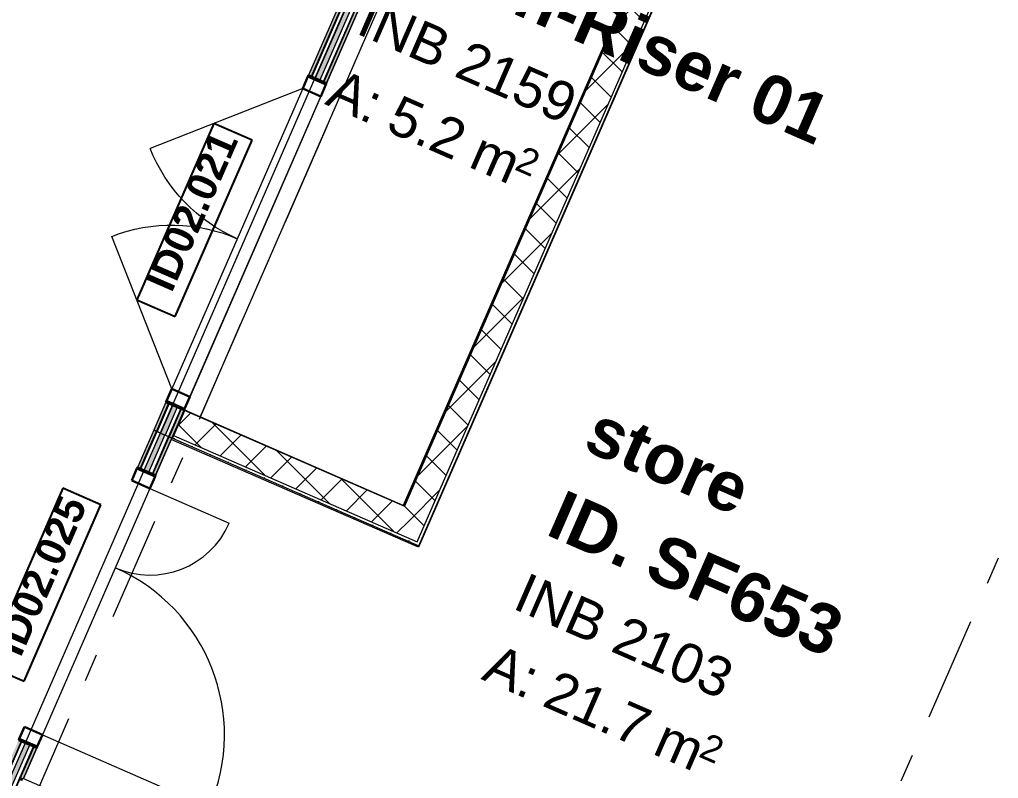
# Model space of a CAD drawing. Header units: millimetres. Extents: x -37281 to 954596, y -59787 to 956680.
# Drawn here: x 859910 to 864880, y -26888 to -23037 of the extents above; entities that cross this region are included whole.
import ezdxf
from ezdxf.enums import TextEntityAlignment as Align

# ---------------------------------------------------------------- set-up
doc = ezdxf.new("R2010")
doc.units = ezdxf.units.MM
doc.header["$MEASUREMENT"] = 0
doc.linetypes.add('Double Dashed', pattern=[1093.611073, 529.166651, -211.666656, 141.111112, -211.666656])
for name, color, linetype in [('A-25-M_Wall_Int', 7, 'Continuous'), ('New_A-05-M_Gross_Int_Circulation', 7, 'Continuous'), ('New_A-05-M_Gross_Int_Plant', 7, 'Continuous'), ('New_A-15-MG_Structural_Grid_Phase_2', 7, 'Continuous'), ('New_A-20-M_Floor_Slab', 7, 'Continuous'), ('New_A-25-M_Wall_Int', 7, 'Continuous'), ('New_A-35-M_FFE-Zone', 7, 'Continuous'), ('New_ArchiCAD Door Markers', 7, 'Continuous'), ('New_ArchiCAD Doors', 7, 'Continuous')]:
    doc.layers.add(name, color=color, linetype=linetype)
for name, color, linetype, lineweight in [('A-25-M_Wall_Int_Pen_No__1', 7, 'Continuous', 13), ('New_A-20-M_Floor_Slab_Pen_No__89', 8, 'Continuous', 20), ('New_A-25-M_Wall_Int_Pen_No__1', 7, 'Continuous', 13), ('New_ArchiCAD Door Markers_Pen_No__1', 7, 'Continuous', 13), ('New_ArchiCAD Door Markers_Pen_No__5', 7, 'Continuous', 25), ('New_ArchiCAD Doors_Pen_No__1', 7, 'Continuous', 13), ('New_ArchiCAD Zone Stamps_Pen_No__9', 7, 'Continuous', 13)]:
    doc.layers.add(name, color=color, linetype=linetype, lineweight=lineweight)
for name, color, linetype, lineweight, true_color in [('A-25-M_Wall_Int_Pen_No__107', 7, 'Continuous', 15, 0xa6a6a6), ('New_A-05-M_Gross_Int_Circulation_Pen_No__74', 7, 'Continuous', 20, 0x606060), ('New_A-05-M_Gross_Int_Plant_Pen_No__74', 7, 'Continuous', 20, 0x606060), ('New_A-15-MG_Structural_Grid_Phase_2_Pen_No__222', 7, 'Continuous', 13, 0x65af33), ('New_A-25-M_Wall_Int_Pen_No__107', 7, 'Continuous', 15, 0xa6a6a6), ('New_A-35-M_FFE-Zone_Pen_No__74', 7, 'Continuous', 20, 0x606060), ('New_ArchiCAD Doors_Pen_No__43', 7, 'Continuous', 30, 0x444444), ('New_ArchiCAD Doors_Pen_No__63', 7, 'Continuous', 20, 0x606060)]:
    doc.layers.add(name, color=color, linetype=linetype, lineweight=lineweight, true_color=true_color)
doc.styles.add('GENERATED_STYLE_1', font='')
doc.styles.add('GENERATED_STYLE_2', font='')
doc.styles.add('GENERATED_STYLE_3', font='')
doc.styles.add('GENERATED_STYLE_4', font='')
doc.styles.get('GENERATED_STYLE_1').set_extended_font_data('Swis721 BT', bold=True)
doc.styles.get('GENERATED_STYLE_2').set_extended_font_data('Arial', bold=True)
doc.styles.get('GENERATED_STYLE_3').set_extended_font_data('Arial')
doc.styles.get('GENERATED_STYLE_4').set_extended_font_data('Swis721 BT')
pattern_1 = [(45, (864302.5, 0), (-91.9239, 91.9239), []), (135, (864302.5, 0), (91.9239, 91.9239), [])]

# ---------------------------------------------------------------- blocks, each defined once
blk = doc.blocks.new('store_INB 2103_71_2', base_point=(863110.7, -26291.2))
at = {"layer": 'New_A-35-M_FFE-Zone_Pen_No__74', "linetype": 'Continuous'}
for p, q in [((863574, -21954.6), (861934.5, -25714.4)), ((860679.6, -25167.2), (859929.1, -26888.3)), ((861934.5, -25714.4), (860679.6, -25167.2)), ((859929.1, -26888.3), (864120.6, -28716))]:
    blk.add_line(p, q, dxfattribs=at)
at = {"layer": 'New_ArchiCAD Zone Stamps_Pen_No__9'}
for tag, height, style, p in [('ROOM_NAME', 250, 'GENERATED_STYLE_2', (862862.6, -24986.5)), ('zoneNameLine2', 250, 'GENERATED_STYLE_2', (862674.2, -25418.7)), ('ROOM_NUMBER', 200, 'GENERATED_STYLE_3', (862485.8, -25839.4)), ('measuredAreaCode', 200, 'GENERATED_STYLE_3', (862328.7, -26199.5)), ('DUMMY_649', 200, 'GENERATED_STYLE_3', (862636.1, -26333.5)), ('DUMMY_650', 200, 'GENERATED_STYLE_3', (863125.5, -26546.9)), ('DUMMY_651', 133.3, 'GENERATED_STYLE_3', (863404.8, -26653.5))]:
    blk.add_attdef(tag, text='', height=height, rotation=336.4404, dxfattribs=dict(at, style=style)).set_placement(p, align=Align.TOP_LEFT)
blk = doc.blocks.new('Corridor 03-Second_INB 2158_75_2', base_point=(864356.6, -14767.2))
at = {"layer": 'New_A-05-M_Gross_Int_Circulation_Pen_No__74', "linetype": 'Continuous'}
blk.add_line((859702, -27249.5), (870497.9, -2490.9), dxfattribs=at)
at = {"layer": 'New_ArchiCAD Zone Stamps_Pen_No__9'}
for tag, height, style, p in [('zoneNameLine2', 250, 'GENERATED_STYLE_2', (863095.7, -16020.4)), ('ROOM_NAME', 250, 'GENERATED_STYLE_2', (862663.6, -15832)), ('DUMMY_650', 200, 'GENERATED_STYLE_3', (864235.4, -15557.7)), ('measuredAreaCode', 200, 'GENERATED_STYLE_3', (863888, -16354.4)), ('ROOM_NUMBER', 200, 'GENERATED_STYLE_3', (863527.9, -16197.4)), ('DUMMY_651', 133.3, 'GENERATED_STYLE_3', (864357.2, -15263.2)), ('DUMMY_649', 200, 'GENERATED_STYLE_3', (864022, -16047))]:
    blk.add_attdef(tag, text='', height=height, rotation=66.4404, dxfattribs=dict(at, style=style)).set_placement(p, align=Align.TOP_LEFT)
blk = doc.blocks.new('Mech-Riser 01_INB 2159_91_2', base_point=(862580.1, -23744.5))
at = {"layer": 'New_A-05-M_Gross_Int_Plant_Pen_No__74', "linetype": 'Continuous'}
for p, q in [((862437.3, -21136.3), (860744.5, -25018.4)), ((861863.4, -25506.3), (863556.2, -21624.2)), ((860744.5, -25018.4), (861863.4, -25506.3))]:
    blk.add_line(p, q, dxfattribs=at)
at = {"layer": 'New_ArchiCAD Zone Stamps_Pen_No__9'}
for tag, height, style, p in [('ROOM_NAME', 250, 'GENERATED_STYLE_2', (861879.6, -22499.8)), ('ROOM_NUMBER', 200, 'GENERATED_STYLE_3', (861691.2, -22920.5)), ('measuredAreaCode', 200, 'GENERATED_STYLE_3', (861534.2, -23280.6)), ('DUMMY_649', 200, 'GENERATED_STYLE_3', (861841.6, -23414.6)), ('DUMMY_650', 200, 'GENERATED_STYLE_3', (862191.1, -23567)), ('DUMMY_651', 133.3, 'GENERATED_STYLE_3', (862470.4, -23673.6))]:
    blk.add_attdef(tag, text='', height=height, rotation=336.4404, dxfattribs=dict(at, style=style)).set_placement(p, align=Align.TOP_LEFT)
blk = doc.blocks.new('Slab_14_2', base_point=(829422.8, -33019))
at = {"layer": 'New_A-20-M_Floor_Slab_Pen_No__89', "linetype": 'Continuous', "flags": 128}
blk.add_lwpolyline([(860827, -25054.3), (862481, -21261.2), (863517.4, -21713.1), (861863.4, -25506.2)], close=True, dxfattribs=at)
blk = doc.blocks.new('Wall_316_2', base_point=(863589.7, -21529.7))
at = {"layer": 'New_A-25-M_Wall_Int_Pen_No__107', "linetype": 'Continuous'}
h = blk.add_hatch(dxfattribs=at)
h.set_pattern_fill('Concrete_Block_0002', color=256, style=0, pattern_type=2)
h.set_pattern_definition(pattern_1)
h.paths.add_polyline_path([(861929.3, -25687.7), (863712, -21599.4), (863527.7, -21671.8), (861856.9, -25503.4)])
h = blk.add_hatch(dxfattribs=at)
h.set_pattern_fill('Plaster_0002', color=256, style=0, pattern_type=2)
h.set_pattern_definition([(66.4404, (864302.5, 0), (-158.7675, 69.2305), [0, -100]), (66.4404, (864243.1, 80.45), (-158.7675, 69.2305), [0, -100])])
h.paths.add_polyline_path([(861937.1, -25707.4), (863731.7, -21591.6), (863712, -21599.4), (861929.3, -25687.7)])
at = {"layer": 'New_A-25-M_Wall_Int_Pen_No__1', "linetype": 'Continuous'}
blk.add_line((861929.3, -25687.7), (863712, -21599.4), dxfattribs=at)
at = {"layer": 'New_A-25-M_Wall_Int_Pen_No__1', "linetype": 'Continuous', "flags": 128}
for points in [[(861937.1, -25707.4), (863731.7, -21591.6)], [(863527.7, -21671.8), (861856.9, -25503.4)]]:
    blk.add_lwpolyline(points, dxfattribs=at)
blk = doc.blocks.new('Wall_317_2', base_point=(861795, -25645.5))
at = {"layer": 'New_A-25-M_Wall_Int_Pen_No__107', "linetype": 'Continuous'}
h = blk.add_hatch(dxfattribs=at)
h.set_pattern_fill('Concrete_Block_0002', color=256, style=0, pattern_type=2)
h.set_pattern_definition(pattern_1)
h.paths.add_polyline_path([(860692, -25148.1), (861929.3, -25687.7), (861856.9, -25503.4), (860748, -25019.8)])
h = blk.add_hatch(dxfattribs=at)
h.set_pattern_fill('Plaster_0002', color=256, style=0, pattern_type=2)
h.set_pattern_definition([(336.4404, (864302.5, 0), (69.2305, 158.7675), [0, -100]), (336.4404, (864382.95, 59.4), (69.2305, 158.7675), [0, -100])])
h.paths.add_polyline_path([(860686, -25161.9), (861937.1, -25707.4), (861929.3, -25687.7), (860692, -25148.1)])
at = {"layer": 'New_A-25-M_Wall_Int_Pen_No__1', "linetype": 'Continuous'}
blk.add_line((860692, -25148.1), (861929.3, -25687.7), dxfattribs=at)
at = {"layer": 'New_A-25-M_Wall_Int_Pen_No__1', "linetype": 'Continuous', "flags": 128}
for points in [[(860748, -25019.8), (860686, -25161.9)], [(861856.9, -25503.4), (860748, -25019.8)], [(860686, -25161.9), (861937.1, -25707.4)]]:
    blk.add_lwpolyline(points, dxfattribs=at)
blk = doc.blocks.new('*X1028', base_point=(864302.5, 0))
at = {"layer": 'New_A-25-M_Wall_Int_Pen_No__107', "linetype": 'Continuous'}
blk.add_hatch(color=256, dxfattribs=at).paths.add_polyline_path([(858049.9, -31040.3), (858072.8, -31050.3), (859961.8, -26718.2), (859938.9, -26708.2)])
blk = doc.blocks.new('*X1029', base_point=(864302.5, 0))
at = {"layer": 'New_A-25-M_Wall_Int_Pen_No__107', "linetype": 'Continuous'}
blk.add_hatch(color=256, dxfattribs=at).paths.add_polyline_path([(860624.8, -25135.2), (860542.4, -25324.1), (860565.4, -25334.1), (860647.7, -25145.2)])
blk = doc.blocks.new('Double Door Asymmetric 19_8')
at = {"layer": 'New_ArchiCAD Doors_Pen_No__1', "linetype": 'Continuous'}
for p, q in [((-755, 0), (-755, -15)), ((755, 0), (755, -15)), ((-755, -15), (-755, -18)), ((-755, -18), (-755, -38)), ((-755, -38), (-755, -63)), ((755, -15), (755, -18)), ((755, -18), (755, -38)), ((755, -38), (755, -63)), ((-755, -63), (-755, -82)), ((-755, -82), (-755, -85)), ((-755, -85), (-755, -100)), ((755, -63), (755, -82)), ((755, -82), (755, -85)), ((755, -85), (755, -100))]:
    blk.add_line(p, q, dxfattribs=at)
at = {"layer": 'New_ArchiCAD Doors_Pen_No__43', "linetype": 'Continuous'}
for p, q in [((-748, 0), (-755, 0)), ((-755, 0), (-755, -100)), ((-682, 0), (-748, 0)), ((-748, 0), (-748, -100)), ((-682, -100), (-682, 0)), ((748, 0), (682, 0)), ((682, 0), (682, -100)), ((748, 0), (755, 0)), ((748, -100), (748, 0)), ((755, 0), (755, -100)), ((-748, -100), (-755, -100)), ((-748, -100), (-682, -100)), ((682, -100), (748, -100)), ((748, -100), (755, -100))]:
    blk.add_line(p, q, dxfattribs=at)
at = {"layer": 'New_ArchiCAD Doors_Pen_No__63', "linetype": 'Continuous'}
for p, q in [((682, 0), (682, 924)), ((-682, 0), (-682, 440))]:
    blk.add_line(p, q, dxfattribs=at)
for centre, radius, start, end in [((682, 0), 924, 90, 180), ((-682, 0), 440, 0, 90)]:
    blk.add_arc(centre, radius, start, end, dxfattribs=at)
blk = doc.blocks.new('Door Stamp 17_32')
at = {"layer": 'New_ArchiCAD Door Markers_Pen_No__5', "linetype": 'Continuous'}
for p, q in [((506.5, 306), (-470.6, 306)), ((-470.6, 306), (-470.6, 94.3)), ((506.5, 94.3), (506.5, 306)), ((-470.6, 94.3), (506.5, 94.3)), ((-470.6, 94.3), (506.5, 94.3))]:
    blk.add_line(p, q, dxfattribs=at)
at = {"layer": 'New_ArchiCAD Door Markers_Pen_No__1', "style": 'GENERATED_STYLE_1'}
blk.add_attdef('AC_WIDO_ID', text='', height=150, dxfattribs=at).set_placement((-411.8, 138.9), align=Align.BOTTOM_LEFT)
blk = doc.blocks.new('Wall_319_2', base_point=(858030.8, -30991.6))
at = {"layer": 'New_A-25-M_Wall_Int_Pen_No__107', "linetype": 'Continuous'}
for points in [[(860590.9, -25120.4), (860508.5, -25309.3), (860522.3, -25315.3), (860604.6, -25126.4)], [(860586.4, -25343.3), (860600.2, -25349.3), (860682.6, -25160.4), (860668.8, -25154.4)], [(859668.8, -27235.1), (859682.6, -27241.1), (859918.7, -26699.4), (859905, -26693.4)], [(859982.9, -26727.4), (859915.3, -26882.3), (859929.1, -26888.3), (859996.6, -26733.4)], [(859915.3, -26882.3), (859909.3, -26896.1), (859923.1, -26902.1), (859929.1, -26888.3)]]:
    blk.add_hatch(color=256, dxfattribs=at).paths.add_polyline_path(points)
at = {"layer": 'New_A-25-M_Wall_Int_Pen_No__107', "linetype": 'Continuous', "lineweight": 0, "true_color": 0x535353}
for points in [[(860604.6, -25126.4), (860522.3, -25315.3), (860525, -25316.5), (860607.4, -25127.6)], [(860666.1, -25153.2), (860583.7, -25342.1), (860586.4, -25343.3), (860668.8, -25154.4)], [(859676.6, -27254.8), (859679.3, -27256), (859921.5, -26700.6), (859918.7, -26699.4)], [(859879.8, -26956.3), (859882.6, -26957.5), (859982.9, -26727.4), (859980.1, -26726.2)]]:
    blk.add_hatch(color=251, dxfattribs=at).paths.add_polyline_path(points)
at = {"layer": 'New_A-25-M_Wall_Int_Pen_No__1', "linetype": 'Continuous'}
for p, q in [((860522.3, -25315.3), (860604.6, -25126.4)), ((860525, -25316.5), (860607.4, -25127.6)), ((860542.4, -25324.1), (860624.8, -25135.2)), ((860565.4, -25334.1), (860647.7, -25145.2)), ((860583.7, -25342.1), (860666.1, -25153.2)), ((860586.4, -25343.3), (860668.8, -25154.4)), ((860522.3, -25315.3), (860508.5, -25309.3)), ((860525, -25316.5), (860522.3, -25315.3)), ((860542.4, -25324.1), (860525, -25316.5)), ((860565.4, -25334.1), (860542.4, -25324.1)), ((860583.7, -25342.1), (860565.4, -25334.1)), ((860586.4, -25343.3), (860583.7, -25342.1)), ((860600.2, -25349.3), (860586.4, -25343.3)), ((858039.9, -31063.2), (859938.9, -26708.2)), ((858072.8, -31050.3), (859961.8, -26718.2)), ((858098.7, -31040.9), (859980.1, -26726.2)), ((859679.3, -27256), (859921.5, -26700.6)), ((859682.6, -27241.1), (859918.7, -26699.4)), ((859882.6, -26957.5), (859982.9, -26727.4)), ((859918.7, -26699.4), (859905, -26693.4)), ((859921.5, -26700.6), (859918.7, -26699.4)), ((859938.9, -26708.2), (859921.5, -26700.6)), ((859961.8, -26718.2), (859938.9, -26708.2)), ((859980.1, -26726.2), (859961.8, -26718.2)), ((859982.9, -26727.4), (859980.1, -26726.2)), ((859996.6, -26733.4), (859982.9, -26727.4))]:
    blk.add_line(p, q, dxfattribs=at)
at = {"layer": 'New_A-25-M_Wall_Int_Pen_No__1', "linetype": 'Continuous', "flags": 128}
for points in [[(860590.9, -25120.4), (860508.5, -25309.3)], [(860604.6, -25126.4), (860590.9, -25120.4)], [(860607.4, -25127.6), (860604.6, -25126.4)], [(860624.8, -25135.2), (860607.4, -25127.6)], [(860647.7, -25145.2), (860624.8, -25135.2)], [(860666.1, -25153.2), (860647.7, -25145.2)], [(860600.2, -25349.3), (860682.6, -25160.4)], [(860668.8, -25154.4), (860666.1, -25153.2)], [(860682.6, -25160.4), (860668.8, -25154.4)], [(859929.1, -26888.3), (859996.6, -26733.4)]]:
    blk.add_lwpolyline(points, dxfattribs=at)
at = {"layer": 'New_A-25-M_Wall_Int', "color": 250, "lineweight": 50, "true_color": 0x2a2a2a}
for name in ['*X1029', '*X1028']:
    blk.add_blockref(name, (864302.5, 0), dxfattribs=at)
at = {"layer": 'New_ArchiCAD Door Markers'}
ref = blk.add_blockref('Door Stamp 17_32', (860206.7, -26001.4), dxfattribs=dict(at, rotation=66.44041158400664))
ref.add_attrib('AC_WIDO_ID', 'ID02.025', dxfattribs={"layer": 'New_ArchiCAD Door Markers_Pen_No__1', "color": 7, "height": 150, "rotation": 66.4404, "style": 'GENERATED_STYLE_1'}).set_placement((859955.8, -26296.5), align=Align.BOTTOM_LEFT)
at = {"layer": 'New_ArchiCAD Doors', "color": 251, "linetype": 'Continuous', "lineweight": 20, "true_color": 0x606060, "zscale": 1000, "rotation": 246.4404115840066}
blk.add_blockref('Double Door Asymmetric 19_8', (860298.4, -26041.4), dxfattribs=at)
blk = doc.blocks.new('*X1106', base_point=(864302.5, 0))
at = {"layer": 'New_A-25-M_Wall_Int_Pen_No__107', "linetype": 'Continuous'}
blk.add_hatch(color=256, dxfattribs=at).paths.add_polyline_path([(860687.7, -24993.5), (860625.7, -25135.6), (860648.6, -25145.6), (860710.6, -25003.5)])
blk = doc.blocks.new('*X1107', base_point=(864302.5, 0))
at = {"layer": 'New_A-25-M_Wall_Int_Pen_No__107', "linetype": 'Continuous'}
blk.add_hatch(color=256, dxfattribs=at).paths.add_polyline_path([(862395.6, -21076.6), (861411.1, -23334.4), (861434.1, -23344.4), (862418.1, -21087.6), (862417.6, -21086.2)])
blk = doc.blocks.new('Double Door 19_5')
at = {"layer": 'New_ArchiCAD Doors_Pen_No__1', "linetype": 'Continuous'}
for p, q in [((-905, 0), (-905, -15)), ((905, 0), (905, -15)), ((-905, -15), (-905, -18)), ((-905, -18), (-905, -38)), ((-905, -38), (-905, -63)), ((905, -15), (905, -18)), ((905, -18), (905, -38)), ((905, -38), (905, -63)), ((-905, -63), (-905, -82)), ((-905, -82), (-905, -85)), ((-905, -85), (-905, -100)), ((905, -63), (905, -82)), ((905, -82), (905, -85)), ((905, -85), (905, -100))]:
    blk.add_line(p, q, dxfattribs=at)
at = {"layer": 'New_ArchiCAD Doors_Pen_No__43', "linetype": 'Continuous'}
for p, q in [((-898, 0), (-905, 0)), ((-905, 0), (-905, -100)), ((-832, 0), (-898, 0)), ((-898, 0), (-898, -100)), ((-832, -100), (-832, 0)), ((898, 0), (832, 0)), ((832, 0), (832, -100)), ((898, 0), (905, 0)), ((898, -100), (898, 0)), ((905, 0), (905, -100)), ((-898, -100), (-905, -100)), ((-898, -100), (-832, -100)), ((832, -100), (898, -100)), ((898, -100), (905, -100))]:
    blk.add_line(p, q, dxfattribs=at)
at = {"layer": 'New_ArchiCAD Doors_Pen_No__63', "linetype": 'Continuous'}
for p, q in [((-832, 0), (-243.7, 588.3)), ((832, 0), (243.7, 588.3)), ((-832, 0), (832, 0)), ((832, -100), (-832, -100))]:
    blk.add_line(p, q, dxfattribs=at)
for centre, start, end in [((-832, 0), 0, 45), ((832, 0), 135, 180)]:
    blk.add_arc(centre, 832, start, end, dxfattribs=at)
blk = doc.blocks.new('Door Stamp 17_50')
at = {"layer": 'New_ArchiCAD Door Markers_Pen_No__5', "linetype": 'Continuous'}
for p, q in [((488.6, 342.5), (-488.6, 342.5)), ((-488.6, 342.5), (-488.6, 130.7)), ((488.6, 130.7), (488.6, 342.5)), ((-488.6, 130.7), (488.6, 130.7)), ((-488.6, 130.7), (488.6, 130.7))]:
    blk.add_line(p, q, dxfattribs=at)
at = {"layer": 'New_ArchiCAD Door Markers_Pen_No__1', "style": 'GENERATED_STYLE_1'}
blk.add_attdef('AC_WIDO_ID', text='', height=150, dxfattribs=at).set_placement((-429.7, 175.5), align=Align.BOTTOM_LEFT)
blk = doc.blocks.new('Wall_357_2', base_point=(860682.6, -25160.4))
at = {"layer": 'New_A-25-M_Wall_Int_Pen_No__107', "linetype": 'Continuous'}
for points in [[(861376.3, -23319.2), (861390.1, -23325.2), (862393.3, -21024.4), (862379.6, -21018.4)], [(861454.2, -23353.2), (861468, -23359.2), (862437.3, -21136.3), (862423.5, -21130.3)], [(860652.8, -24978.3), (860590.9, -25120.4), (860604.6, -25126.4), (860666.6, -24984.3)], [(860668.8, -25154.4), (860682.6, -25160.4), (860744.5, -25018.3), (860730.8, -25012.3)]]:
    blk.add_hatch(color=256, dxfattribs=at).paths.add_polyline_path(points)
at = {"layer": 'New_A-25-M_Wall_Int_Pen_No__107', "linetype": 'Continuous', "lineweight": 0, "true_color": 0x535353}
for points in [[(862392.1, -21027.1), (861390.1, -23325.2), (861392.8, -23326.4), (862394.9, -21028.3)], [(862426.8, -21115.3), (861451.5, -23352), (861454.2, -23353.2), (862429.5, -21116.5)], [(860604.6, -25126.4), (860607.4, -25127.6), (860669.3, -24985.5), (860666.6, -24984.3)], [(860666.1, -25153.2), (860668.8, -25154.4), (860730.8, -25012.3), (860728, -25011.1)]]:
    blk.add_hatch(color=251, dxfattribs=at).paths.add_polyline_path(points)
at = {"layer": 'New_A-25-M_Wall_Int_Pen_No__1', "linetype": 'Continuous'}
for p, q in [((862392.1, -21027.1), (861390.1, -23325.2)), ((862387.3, -21045.7), (861392.8, -23326.4)), ((862395.6, -21076.6), (861411.1, -23334.4)), ((862410.6, -21105), (861434.1, -23344.4)), ((862426.8, -21115.3), (861451.5, -23352)), ((862423.5, -21130.3), (861454.2, -23353.2)), ((861376.3, -23319.2), (861390.1, -23325.2)), ((861390.1, -23325.2), (861392.8, -23326.4)), ((861392.8, -23326.4), (861411.1, -23334.4)), ((861411.1, -23334.4), (861434.1, -23344.4)), ((861434.1, -23344.4), (861451.5, -23352)), ((861451.5, -23352), (861454.2, -23353.2)), ((861454.2, -23353.2), (861468, -23359.2)), ((860666.6, -24984.3), (860604.6, -25126.4)), ((860669.3, -24985.5), (860607.4, -25127.6)), ((860687.7, -24993.5), (860625.7, -25135.6)), ((860652.8, -24978.3), (860666.6, -24984.3)), ((860666.6, -24984.3), (860669.3, -24985.5)), ((860669.3, -24985.5), (860687.7, -24993.5)), ((860687.7, -24993.5), (860710.6, -25003.5)), ((860710.6, -25003.5), (860648.6, -25145.6)), ((860728, -25011.1), (860666.1, -25153.2)), ((860730.8, -25012.3), (860668.8, -25154.4)), ((860710.6, -25003.5), (860728, -25011.1)), ((860728, -25011.1), (860730.8, -25012.3)), ((860730.8, -25012.3), (860744.5, -25018.3))]:
    blk.add_line(p, q, dxfattribs=at)
at = {"layer": 'New_A-25-M_Wall_Int_Pen_No__1', "linetype": 'Continuous', "flags": 128}
for points in [[(862379.6, -21018.4), (861376.3, -23319.2)], [(861468, -23359.2), (862437.3, -21136.3)], [(860652.8, -24978.3), (860590.9, -25120.4)], [(860682.6, -25160.4), (860744.5, -25018.3)], [(860590.9, -25120.4), (860604.6, -25126.4)], [(860604.6, -25126.4), (860607.4, -25127.6)], [(860607.4, -25127.6), (860625.7, -25135.6)], [(860625.7, -25135.6), (860648.6, -25145.6)], [(860648.6, -25145.6), (860666.1, -25153.2)], [(860666.1, -25153.2), (860668.8, -25154.4)], [(860668.8, -25154.4), (860682.6, -25160.4)]]:
    blk.add_lwpolyline(points, dxfattribs=at)
at = {"layer": 'New_A-25-M_Wall_Int', "color": 250, "lineweight": 50, "true_color": 0x2a2a2a}
for name in ['*X1107', '*X1106']:
    blk.add_blockref(name, (864302.5, 0), dxfattribs=at)
at = {"layer": 'New_ArchiCAD Door Markers'}
ref = blk.add_blockref('Door Stamp 17_50', (861014.6, -24148.8), dxfattribs=dict(at, rotation=66.4404115839856))
ref.add_attrib('AC_WIDO_ID', 'ID02.021', dxfattribs={"layer": 'New_ArchiCAD Door Markers_Pen_No__1', "color": 7, "height": 150, "rotation": 66.4404, "style": 'GENERATED_STYLE_1'}).set_placement((860723, -24445.6), align=Align.BOTTOM_LEFT)
at = {"layer": 'New_ArchiCAD Doors', "color": 251, "linetype": 'Continuous', "lineweight": 20, "true_color": 0x606060, "xscale": -0.9999999999999999, "zscale": 1000, "rotation": 66.4404115839856}
blk.add_blockref('Double Door 19_5', (861014.6, -24148.8), dxfattribs=at)
blk = doc.blocks.new('Wall_360_2', base_point=(863614, -21862.9))
at = {"layer": 'A-25-M_Wall_Int_Pen_No__107', "linetype": 'Continuous', "lineweight": 0, "true_color": 0x535353}
for points in [[(863612.8, -21865.7), (866554.8, -23148.5), (866556, -23145.8), (863614, -21862.9)], [(863586, -21927.1), (866528, -23210), (866529.2, -23207.2), (863587.2, -21924.3)]]:
    blk.add_hatch(color=251, dxfattribs=at).paths.add_polyline_path(points)
at = {"layer": 'A-25-M_Wall_Int_Pen_No__107', "linetype": 'Continuous'}
blk.add_hatch(color=256, dxfattribs=at).paths.add_polyline_path([(863580, -21940.8), (866522, -23223.7), (866528, -23210), (863586, -21927.1)])
at = {"layer": 'A-25-M_Wall_Int_Pen_No__1', "linetype": 'Continuous'}
for p, q in [((863612.8, -21865.7), (866554.8, -23148.5)), ((863586, -21927.1), (866528, -23210)), ((863587.2, -21924.3), (866529.2, -23207.2))]:
    blk.add_line(p, q, dxfattribs=at)
at = {"layer": 'A-25-M_Wall_Int_Pen_No__1', "linetype": 'Continuous', "flags": 128}
for points in [[(863587.2, -21924.3), (863612.8, -21865.7)], [(863612.8, -21865.7), (863614, -21862.9)], [(866556, -23145.8), (863614, -21862.9)], [(863580, -21940.8), (863586, -21927.1)], [(863580, -21940.8), (866522, -23223.7)], [(863586, -21927.1), (863587.2, -21924.3)]]:
    blk.add_lwpolyline(points, dxfattribs=at)
blk = doc.blocks.new('Standard grid marker_19')
at = {"layer": 'New_A-15-MG_Structural_Grid_Phase_2_Pen_No__222', "linetype": 'Double Dashed'}
blk.add_line((948.6, 0), (36650.5, 0), dxfattribs=at)
at = {"layer": 'New_A-15-MG_Structural_Grid_Phase_2_Pen_No__222', "style": 'GENERATED_STYLE_4'}
for tag, p in [('AC_MarkerText_1_0', (-500, -588.3)), ('AC_MarkerText_1_1', (38099.1, -588.3))]:
    blk.add_attdef(tag, text='', height=350, rotation=90, dxfattribs=at).set_placement(p, align=Align.MIDDLE_CENTER)
blk = doc.blocks.new('Standard grid marker_22')
at = {"layer": 'New_A-15-MG_Structural_Grid_Phase_2_Pen_No__222', "linetype": 'Double Dashed'}
blk.add_line((18800.1, 0), (27262.4, 0), dxfattribs=at)
at = {"layer": 'New_A-15-MG_Structural_Grid_Phase_2_Pen_No__222', "style": 'GENERATED_STYLE_4'}
for tag, p in [('AC_MarkerText_1_0', (-500, 36.8)), ('AC_MarkerText_1_1', (27762.4, 36.8))]:
    blk.add_attdef(tag, text='', height=350, rotation=270, dxfattribs=at).set_placement(p, align=Align.MIDDLE_CENTER)

msp = doc.modelspace()

# ---------------------------------------------------------------- block references
at = {"layer": 'A-25-M_Wall_Int', "color": 250, "lineweight": 50, "true_color": 0x2a2a2a}
msp.add_blockref('Wall_360_2', (863614, -21862.9), dxfattribs=at)
at = {"layer": 'New_A-05-M_Gross_Int_Circulation', "linetype": 'Continuous'}
msp.add_blockref('Corridor 03-Second_INB 2158_75_2', (864356.6, -14767.2), dxfattribs=at)
at = {"layer": 'New_A-05-M_Gross_Int_Plant', "linetype": 'Continuous'}
ref = msp.add_blockref('Mech-Riser 01_INB 2159_91_2', (862580.1, -23744.5), dxfattribs=at)
ref.add_attrib('ROOM_NAME', 'Mech-Riser 01', dxfattribs={"layer": 'New_ArchiCAD Zone Stamps_Pen_No__9', "color": 7, "height": 250, "rotation": 336.4404, "style": 'GENERATED_STYLE_2'}).set_placement((861879.6, -22499.8), align=Align.TOP_LEFT)
ref.add_attrib('ROOM_NUMBER', 'INB 2159', dxfattribs={"layer": 'New_ArchiCAD Zone Stamps_Pen_No__9', "color": 7, "height": 200, "rotation": 336.4404, "style": 'GENERATED_STYLE_3'}).set_placement((861691.2, -22920.5), align=Align.TOP_LEFT)
ref.add_attrib('measuredAreaCode', 'A: ', dxfattribs={"layer": 'New_ArchiCAD Zone Stamps_Pen_No__9', "color": 7, "height": 200, "rotation": 336.4404, "style": 'GENERATED_STYLE_3'}).set_placement((861534.2, -23280.6), align=Align.TOP_LEFT)
ref.add_attrib('DUMMY_649', '5.2', dxfattribs={"layer": 'New_ArchiCAD Zone Stamps_Pen_No__9', "color": 7, "height": 200, "rotation": 336.4404, "style": 'GENERATED_STYLE_3'}).set_placement((861841.6, -23414.6), align=Align.TOP_LEFT)
ref.add_attrib('DUMMY_650', ' m', dxfattribs={"layer": 'New_ArchiCAD Zone Stamps_Pen_No__9', "color": 7, "height": 200, "rotation": 336.4404, "style": 'GENERATED_STYLE_3'}).set_placement((862191.1, -23567), align=Align.TOP_LEFT)
ref.add_attrib('DUMMY_651', '2', dxfattribs={"layer": 'New_ArchiCAD Zone Stamps_Pen_No__9', "color": 7, "height": 133.3, "rotation": 336.4404, "style": 'GENERATED_STYLE_3'}).set_placement((862470.4, -23673.6), align=Align.TOP_LEFT)
at = {"layer": 'New_A-15-MG_Structural_Grid_Phase_2', "color": 8, "linetype": 'Continuous', "lineweight": 15, "zscale": 1000}
for name, p, rotation in [('Standard grid marker_19', (876482, 840.1), 246.440411583993), ('Standard grid marker_22', (852433.7, -44302.7), 66.44041158399293)]:
    msp.add_blockref(name, p, dxfattribs=dict(at, rotation=rotation))
at = {"layer": 'New_A-20-M_Floor_Slab', "color": 8, "linetype": 'Continuous', "lineweight": 20}
msp.add_blockref('Slab_14_2', (829422.8, -33019), dxfattribs=at)
at = {"layer": 'New_A-25-M_Wall_Int', "color": 250, "lineweight": 50, "true_color": 0x2a2a2a}
for name, p in [('Wall_357_2', (860682.6, -25160.4)), ('Wall_316_2', (863589.7, -21529.7)), ('Wall_317_2', (861795, -25645.5)), ('Wall_319_2', (858030.8, -30991.6))]:
    msp.add_blockref(name, p, dxfattribs=at)
at = {"layer": 'New_A-35-M_FFE-Zone', "linetype": 'Continuous'}
ref = msp.add_blockref('store_INB 2103_71_2', (863110.7, -26291.2), dxfattribs=at)
ref.add_attrib('ROOM_NAME', 'store', dxfattribs={"layer": 'New_ArchiCAD Zone Stamps_Pen_No__9', "color": 7, "height": 250, "rotation": 336.4404, "style": 'GENERATED_STYLE_2'}).set_placement((862862.6, -24986.5), align=Align.TOP_LEFT)
ref.add_attrib('ROOM_NUMBER', 'INB 2103', dxfattribs={"layer": 'New_ArchiCAD Zone Stamps_Pen_No__9', "color": 7, "height": 200, "rotation": 336.4404, "style": 'GENERATED_STYLE_3'}).set_placement((862485.8, -25839.4), align=Align.TOP_LEFT)
ref.add_attrib('zoneNameLine2', 'ID. SF653', dxfattribs={"layer": 'New_ArchiCAD Zone Stamps_Pen_No__9', "color": 7, "height": 250, "rotation": 336.4404, "style": 'GENERATED_STYLE_2'}).set_placement((862674.2, -25418.7), align=Align.TOP_LEFT)
ref.add_attrib('measuredAreaCode', 'A: ', dxfattribs={"layer": 'New_ArchiCAD Zone Stamps_Pen_No__9', "color": 7, "height": 200, "rotation": 336.4404, "style": 'GENERATED_STYLE_3'}).set_placement((862328.7, -26199.5), align=Align.TOP_LEFT)
ref.add_attrib('DUMMY_649', '21.7', dxfattribs={"layer": 'New_ArchiCAD Zone Stamps_Pen_No__9', "color": 7, "height": 200, "rotation": 336.4404, "style": 'GENERATED_STYLE_3'}).set_placement((862636.1, -26333.5), align=Align.TOP_LEFT)
ref.add_attrib('DUMMY_650', ' m', dxfattribs={"layer": 'New_ArchiCAD Zone Stamps_Pen_No__9', "color": 7, "height": 200, "rotation": 336.4404, "style": 'GENERATED_STYLE_3'}).set_placement((863125.5, -26546.9), align=Align.TOP_LEFT)
ref.add_attrib('DUMMY_651', '2', dxfattribs={"layer": 'New_ArchiCAD Zone Stamps_Pen_No__9', "color": 7, "height": 133.3, "rotation": 336.4404, "style": 'GENERATED_STYLE_3'}).set_placement((863404.8, -26653.5), align=Align.TOP_LEFT)

doc.saveas('drawing.dxf')
